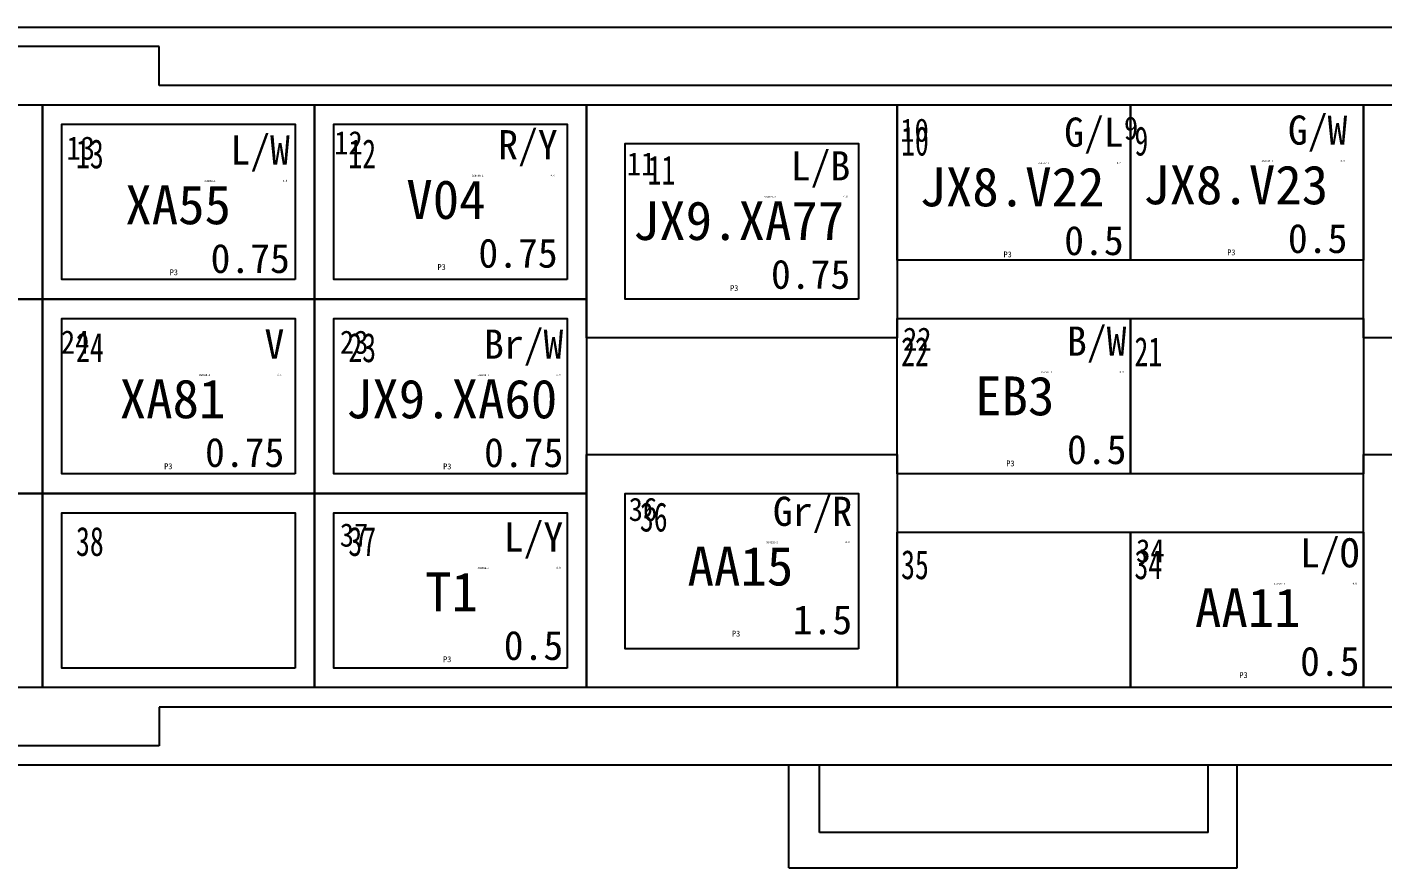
# Model space of a CAD drawing. Header units: millimetres. Extents: x -2653 to 6698, y -4403 to -42.
# Drawn here: x -398.7 to -328.9, y -1154.7 to -1111.4 of the extents above; entities that cross this region are included whole.
import ezdxf
from ezdxf.enums import TextEntityAlignment as Align

# ---------------------------------------------------------------- set-up
doc = ezdxf.new("R2010")
doc.units = ezdxf.units.MM
doc.header["$MEASUREMENT"] = 0
doc.layers.add('轮廓线', color=7, linetype='Continuous')
for name, color, linetype, plot in [('隐藏-剥皮长度', 2, 'Continuous', False), ('隐藏-加余量', 1, 'Continuous', False), ('隐藏-备注', 1, 'Continuous', False), ('隐藏-孔位', 1, 'Continuous', False), ('隐藏-对应端子', 2, 'Continuous', False), ('隐藏-规格', 1, 'Continuous', False), ('隐藏-辅助信息', 3, 'Continuous', False), ('隐藏-防水栓', 2, 'Continuous', False)]:
    doc.layers.add(name, color=color, linetype=linetype, plot=plot)
doc.styles.add('CL', font='', dxfattribs={"height": 2})
doc.styles.add('灯泡', font='', dxfattribs={"width": 0.7})
doc.styles.get('CL').set_extended_font_data('SimSun')
doc.styles.get('灯泡').set_extended_font_data('NSimSun')

# ---------------------------------------------------------------- blocks, each defined once
blk = doc.blocks.new('电线2')
at = {"layer": '轮廓线', "color": 7, "style": 'CL', "flags": 4}
for tag, p in [('颜色', (5.879, 2.803)), ('线径', (5.879, -2.776))]:
    blk.add_attdef(tag, text='', height=1.5, dxfattribs=at).set_placement(p, align=Align.MIDDLE_RIGHT)
blk.add_attdef('线号', text='', height=2, dxfattribs=at).set_placement((0.127, -0.016), align=Align.MIDDLE_CENTER)
at = {"layer": '隐藏-剥皮长度', "color": 2, "style": 'CL', "width": 0.9, "flags": 4}
blk.add_attdef('剥皮', text='', height=0.1, dxfattribs=at).set_placement((5.742, 1.222), align=Align.MIDDLE_RIGHT)
at = {"layer": '隐藏-加余量', "color": 1, "style": 'CL', "width": 0.9, "flags": 4}
blk.add_attdef('加余量', text='', height=0.1, dxfattribs=at).set_placement((5.742, 1.362), align=Align.MIDDLE_RIGHT)
at = {"layer": '隐藏-备注', "color": 1, "style": 'CL', "width": 0.9, "flags": 5}
blk.add_attdef('备注', text='', height=0.1, dxfattribs=at).set_placement((3.704, -1.38), align=Align.MIDDLE_CENTER)
at = {"layer": '隐藏-孔位', "color": 6, "style": 'CL', "width": 0.9, "flags": 4}
blk.add_attdef('孔位', text='', height=1.2, dxfattribs=at).set_placement((-5.625, 2.907), align=Align.MIDDLE_LEFT)
at = {"layer": '隐藏-对应端子', "color": 2, "style": 'CL', "width": 0.9, "flags": 4}
blk.add_attdef('对应簧片', text='', height=0.1, dxfattribs=at).set_placement((2.055, 1.208), align=Align.MIDDLE_RIGHT)
at = {"layer": '隐藏-规格', "color": 1, "style": 'CL', "width": 0.9, "flags": 5}
blk.add_attdef('规格', text='', height=0.2, dxfattribs=at).set_placement((5.742, -1.391), align=Align.MIDDLE_RIGHT)
at = {"layer": '隐藏-辅助信息', "color": 2, "style": 'CL', "width": 0.9, "flags": 5}
for tag, p in [('辅助', (3.704, 1.511)), ('标识管', (3.704, -1.138))]:
    blk.add_attdef(tag, text='', height=0.1, dxfattribs=at).set_placement(p, align=Align.MIDDLE_CENTER)
at = {"layer": '隐藏-辅助信息', "color": 3, "style": 'CL', "width": 0.9, "flags": 5}
for tag, p in [('编码', (3.704, 1.37)), ('供方编码', (3.704, 1.236))]:
    blk.add_attdef(tag, text='', height=0.1, dxfattribs=at).set_placement(p, align=Align.MIDDLE_CENTER)
for tag, p in [('线种', (2.055, -1.261)), ('工位', (2.055, -1.38))]:
    blk.add_attdef(tag, text='', height=0.1, dxfattribs=at).set_placement(p, align=Align.MIDDLE_RIGHT)
at = {"layer": '隐藏-辅助信息', "color": 1, "style": 'CL', "width": 0.9, "flags": 5}
blk.add_attdef('选项', text='', height=0.1, dxfattribs=at).set_placement((3.704, -1.261), align=Align.MIDDLE_CENTER)
at = {"layer": '隐藏-辅助信息', "color": 4, "style": 'CL', "width": 0.9, "flags": 4}
blk.add_attdef('位置', text='', height=0.3, dxfattribs=at).set_placement((-0.094, -3.491), align=Align.MIDDLE_CENTER)
at = {"layer": '隐藏-防水栓', "color": 2, "style": 'CL', "width": 0.9, "flags": 4}
blk.add_attdef('防水栓', text='', height=0.1, dxfattribs=at).set_placement((2.055, 1.362), align=Align.MIDDLE_RIGHT)
blk = doc.blocks.new('936409-1（出线）')
at = {"lineweight": -3}
for p, q in [((-75.421, 71.891), (122.579, 71.891)), ((-53.421, 70.892), (-69.421, 70.892)), ((-53.421, 68.892), (-53.421, 70.892)), ((31.579, 68.892), (-53.421, 68.892)), ((-52.421, 36.892), (-53.421, 36.892)), ((-53.421, 36.892), (-53.421, 34.892)), ((31.579, 36.892), (-52.421, 36.892)), ((-53.421, 34.892), (-69.421, 34.892)), ((122.579, 33.894), (-75.421, 33.894)), ((-20.999, 28.614), (-20.999, 33.894)), ((-19.421, 30.428), (-19.421, 33.894)), ((0.579, 30.428), (0.579, 33.894)), ((2.079, 28.614), (2.079, 33.894)), ((0.579, 30.428), (-19.421, 30.428)), ((-20.999, 28.614), (2.079, 28.614))]:
    blk.add_line(p, q, dxfattribs=at)
for points in [[(-59.421, 57.892), (-73.421, 57.892), (-73.421, 67.892), (-59.421, 67.892)], [(-45.421, 57.892), (-59.421, 57.892), (-59.421, 67.892), (-45.421, 67.892)], [(-31.421, 57.892), (-45.421, 57.892), (-45.421, 67.892), (-31.421, 67.892)], [(-15.421, 55.892), (-31.421, 55.892), (-31.421, 67.892), (-15.421, 67.892)], [(-3.421, 59.892), (-15.421, 59.892), (-15.421, 67.892), (-3.421, 67.892)], [(8.579, 59.892), (-3.421, 59.892), (-3.421, 67.892), (8.579, 67.892)], [(24.579, 55.892), (8.579, 55.892), (8.579, 67.892), (24.579, 67.892)], [(-46.421, 58.892), (-58.421, 58.892), (-58.421, 66.892), (-46.421, 66.892)], [(-32.421, 58.892), (-44.421, 58.892), (-44.421, 66.892), (-32.421, 66.892)], [(-17.421, 57.892), (-29.421, 57.892), (-29.421, 65.892), (-17.421, 65.892)], [(-59.421, 47.892), (-73.421, 47.892), (-73.421, 57.892), (-59.421, 57.892)], [(-45.421, 47.892), (-59.421, 47.892), (-59.421, 57.892), (-45.421, 57.892)], [(-31.421, 47.892), (-45.421, 47.892), (-45.421, 57.892), (-31.421, 57.892)], [(-46.421, 48.892), (-58.421, 48.892), (-58.421, 56.892), (-46.421, 56.892)], [(-32.421, 48.892), (-44.421, 48.892), (-44.421, 56.892), (-32.421, 56.892)], [(-3.421, 48.892), (-15.421, 48.892), (-15.421, 56.892), (-3.421, 56.892)], [(8.579, 48.892), (-3.421, 48.892), (-3.421, 56.892), (8.579, 56.892)], [(-15.421, 37.892), (-31.421, 37.892), (-31.421, 49.892), (-15.421, 49.892)], [(24.579, 37.892), (8.579, 37.892), (8.579, 49.892), (24.579, 49.892)], [(-59.421, 37.892), (-73.421, 37.892), (-73.421, 47.892), (-59.421, 47.892)], [(-45.421, 37.892), (-59.421, 37.892), (-59.421, 47.892), (-45.421, 47.892)], [(-31.421, 37.892), (-45.421, 37.892), (-45.421, 47.892), (-31.421, 47.892)], [(-17.421, 39.892), (-29.421, 39.892), (-29.421, 47.892), (-17.421, 47.892)], [(-46.421, 38.892), (-58.421, 38.892), (-58.421, 46.892), (-46.421, 46.892)], [(-32.421, 38.892), (-44.421, 38.892), (-44.421, 46.892), (-32.421, 46.892)], [(-3.421, 37.892), (-15.421, 37.892), (-15.421, 45.892), (-3.421, 45.892)], [(8.579, 37.892), (-3.421, 37.892), (-3.421, 45.892), (8.579, 45.892)]]:
    blk.add_lwpolyline(points, close=True, dxfattribs=at)
at = {"lineweight": -3, "char_height": 1.5, "attachment_point": 1, "style": '灯泡'}
for s, insert, width in [('10', (-15.224, 66.78), 1.06193), ('9', (-3.21, 66.78), 1.06193), ('13', (-57.698, 66.118), 3.34217), ('12', (-43.678, 66.118), 1.90406), ('11', (-28.275, 65.28), 1.06193), ('24', (-57.698, 56.146), 1.06193), ('23', (-43.678, 56.146), 5.20709), ('22', (-15.224, 55.937), 1.06193), ('21', (-3.21, 55.937), 1.06193), ('36', (-28.671, 47.425), 1.06193), ('38', (-57.698, 46.17), 1.06193), ('37', (-43.678, 46.17), 1.06193), ('35', (-15.224, 44.975), 1.06193), ('34', (-3.21, 44.975), 1.06193)]:
    blk.add_mtext(s, dxfattribs=dict(at, insert=insert, width=width))

msp = doc.modelspace()

# ---------------------------------------------------------------- block references
at = {"lineweight": -3}
msp.add_blockref('936409-1（出线）', (-338.437, -1183.284), dxfattribs=at)
ref = msp.add_blockref('电线2', (-348.079, -1119.602), dxfattribs=at)
ref.add_attrib('线号', 'JX8.V22', dxfattribs={"layer": '轮廓线', "color": 7, "height": 2, "style": 'CL'}).set_placement((-347.953, -1119.619), align=Align.MIDDLE_CENTER)
ref.add_attrib('线径', '0.5', dxfattribs={"layer": '轮廓线', "color": 7, "height": 1.5, "style": 'CL'}).set_placement((-342.201, -1122.378), align=Align.MIDDLE_RIGHT)
ref.add_attrib('颜色', 'G/L', dxfattribs={"layer": '轮廓线', "color": 7, "height": 1.5, "style": 'CL'}).set_placement((-342.201, -1116.799), align=Align.MIDDLE_RIGHT)
ref.add_attrib('孔位', '10', dxfattribs={"layer": '隐藏-孔位', "color": 6, "height": 1.2, "style": 'CL', "width": 0.9}).set_placement((-353.704, -1116.695), align=Align.MIDDLE_LEFT)
ref.add_attrib('剥皮', '4.0', dxfattribs={"layer": '隐藏-剥皮长度', "color": 2, "height": 0.1, "style": 'CL', "width": 0.9}).set_placement((-342.338, -1118.381), align=Align.MIDDLE_RIGHT)
ref.add_attrib('对应簧片', '353537-1', dxfattribs={"layer": '隐藏-对应端子', "color": 2, "height": 0.1, "style": 'CL', "width": 0.9}).set_placement((-346.024, -1118.394), align=Align.MIDDLE_RIGHT)
ref.add_attrib('位置', 'P3', dxfattribs={"layer": '隐藏-辅助信息', "color": 4, "height": 0.3, "style": 'CL', "width": 0.9}).set_placement((-348.174, -1123.093), align=Align.MIDDLE_CENTER)
ref = msp.add_blockref('电线2', (-336.564, -1119.497), dxfattribs=at)
ref.add_attrib('线号', 'JX8.V23', dxfattribs={"layer": '轮廓线', "color": 7, "height": 2, "style": 'CL'}).set_placement((-336.437, -1119.513), align=Align.MIDDLE_CENTER)
ref.add_attrib('线径', '0.5', dxfattribs={"layer": '轮廓线', "color": 7, "height": 1.5, "style": 'CL'}).set_placement((-330.686, -1122.272), align=Align.MIDDLE_RIGHT)
ref.add_attrib('颜色', 'G/W', dxfattribs={"layer": '轮廓线', "color": 7, "height": 1.5, "style": 'CL'}).set_placement((-330.686, -1116.693), align=Align.MIDDLE_RIGHT)
ref.add_attrib('孔位', '9', dxfattribs={"layer": '隐藏-孔位', "color": 6, "height": 1.2, "style": 'CL', "width": 0.9}).set_placement((-342.189, -1116.59), align=Align.MIDDLE_LEFT)
ref.add_attrib('剥皮', '4.0', dxfattribs={"layer": '隐藏-剥皮长度', "color": 2, "height": 0.1, "style": 'CL', "width": 0.9}).set_placement((-330.822, -1118.275), align=Align.MIDDLE_RIGHT)
ref.add_attrib('对应簧片', '353537-1', dxfattribs={"layer": '隐藏-对应端子', "color": 2, "height": 0.1, "style": 'CL', "width": 0.9}).set_placement((-334.509, -1118.288), align=Align.MIDDLE_RIGHT)
ref.add_attrib('位置', 'P3', dxfattribs={"layer": '隐藏-辅助信息', "color": 4, "height": 0.3, "style": 'CL', "width": 0.9}).set_placement((-336.659, -1122.987), align=Align.MIDDLE_CENTER)
ref = msp.add_blockref('电线2', (-377.219, -1120.25), dxfattribs=at)
ref.add_attrib('线号', 'V04', dxfattribs={"layer": '轮廓线', "color": 7, "height": 2, "style": 'CL'}).set_placement((-377.092, -1120.267), align=Align.MIDDLE_CENTER)
ref.add_attrib('线径', '0.75', dxfattribs={"layer": '轮廓线', "color": 7, "height": 1.5, "style": 'CL'}).set_placement((-371.34, -1123.026), align=Align.MIDDLE_RIGHT)
ref.add_attrib('颜色', 'R/Y', dxfattribs={"layer": '轮廓线', "color": 7, "height": 1.5, "style": 'CL'}).set_placement((-371.34, -1117.447), align=Align.MIDDLE_RIGHT)
ref.add_attrib('孔位', '12', dxfattribs={"layer": '隐藏-孔位', "color": 6, "height": 1.2, "style": 'CL', "width": 0.9}).set_placement((-382.844, -1117.343), align=Align.MIDDLE_LEFT)
ref.add_attrib('剥皮', '4.0', dxfattribs={"layer": '隐藏-剥皮长度', "color": 2, "height": 0.1, "style": 'CL', "width": 0.9}).set_placement((-371.477, -1119.029), align=Align.MIDDLE_RIGHT)
ref.add_attrib('对应簧片', '368088-1', dxfattribs={"layer": '隐藏-对应端子', "color": 2, "height": 0.1, "style": 'CL', "width": 0.9}).set_placement((-375.163, -1119.042), align=Align.MIDDLE_RIGHT)
ref.add_attrib('位置', 'P3', dxfattribs={"layer": '隐藏-辅助信息', "color": 4, "height": 0.3, "style": 'CL', "width": 0.9}).set_placement((-377.313, -1123.741), align=Align.MIDDLE_CENTER)
ref = msp.add_blockref('电线2', (-391.004, -1120.523), dxfattribs=at)
ref.add_attrib('线号', 'XA55', dxfattribs={"layer": '轮廓线', "color": 7, "height": 2, "style": 'CL'}).set_placement((-390.877, -1120.54), align=Align.MIDDLE_CENTER)
ref.add_attrib('线径', '0.75', dxfattribs={"layer": '轮廓线', "color": 7, "height": 1.5, "style": 'CL'}).set_placement((-385.125, -1123.299), align=Align.MIDDLE_RIGHT)
ref.add_attrib('颜色', 'L/W', dxfattribs={"layer": '轮廓线', "color": 7, "height": 1.5, "style": 'CL'}).set_placement((-385.125, -1117.72), align=Align.MIDDLE_RIGHT)
ref.add_attrib('孔位', '13', dxfattribs={"layer": '隐藏-孔位', "color": 6, "height": 1.2, "style": 'CL', "width": 0.9}).set_placement((-396.628, -1117.617), align=Align.MIDDLE_LEFT)
ref.add_attrib('剥皮', '4.0', dxfattribs={"layer": '隐藏-剥皮长度', "color": 2, "height": 0.1, "style": 'CL', "width": 0.9}).set_placement((-385.262, -1119.302), align=Align.MIDDLE_RIGHT)
ref.add_attrib('对应簧片', '368088-1', dxfattribs={"layer": '隐藏-对应端子', "color": 2, "height": 0.1, "style": 'CL', "width": 0.9}).set_placement((-388.948, -1119.315), align=Align.MIDDLE_RIGHT)
ref.add_attrib('位置', 'P3', dxfattribs={"layer": '隐藏-辅助信息', "color": 4, "height": 0.3, "style": 'CL', "width": 0.9}).set_placement((-391.098, -1124.014), align=Align.MIDDLE_CENTER)
ref = msp.add_blockref('电线2', (-362.156, -1121.338), dxfattribs=at)
ref.add_attrib('线号', 'JX9.XA77', dxfattribs={"layer": '轮廓线', "color": 7, "height": 2, "style": 'CL'}).set_placement((-362.029, -1121.354), align=Align.MIDDLE_CENTER)
ref.add_attrib('线径', '0.75', dxfattribs={"layer": '轮廓线', "color": 7, "height": 1.5, "style": 'CL'}).set_placement((-356.277, -1124.114), align=Align.MIDDLE_RIGHT)
ref.add_attrib('颜色', 'L/B', dxfattribs={"layer": '轮廓线', "color": 7, "height": 1.5, "style": 'CL'}).set_placement((-356.277, -1118.535), align=Align.MIDDLE_RIGHT)
ref.add_attrib('孔位', '11', dxfattribs={"layer": '隐藏-孔位', "color": 6, "height": 1.2, "style": 'CL', "width": 0.9}).set_placement((-367.781, -1118.431), align=Align.MIDDLE_LEFT)
ref.add_attrib('剥皮', '4.0', dxfattribs={"layer": '隐藏-剥皮长度', "color": 2, "height": 0.1, "style": 'CL', "width": 0.9}).set_placement((-356.414, -1120.117), align=Align.MIDDLE_RIGHT)
ref.add_attrib('对应簧片', '964132-2', dxfattribs={"layer": '隐藏-对应端子', "color": 2, "height": 0.1, "style": 'CL', "width": 0.9}).set_placement((-360.101, -1120.13), align=Align.MIDDLE_RIGHT)
ref.add_attrib('位置', 'P3', dxfattribs={"layer": '隐藏-辅助信息', "color": 4, "height": 0.3, "style": 'CL', "width": 0.9}).set_placement((-362.25, -1124.829), align=Align.MIDDLE_CENTER)
ref = msp.add_blockref('电线2', (-391.29, -1130.509), dxfattribs=at)
ref.add_attrib('线号', 'XA81', dxfattribs={"layer": '轮廓线', "color": 7, "height": 2, "style": 'CL'}).set_placement((-391.163, -1130.525), align=Align.MIDDLE_CENTER)
ref.add_attrib('线径', '0.75', dxfattribs={"layer": '轮廓线', "color": 7, "height": 1.5, "style": 'CL'}).set_placement((-385.411, -1133.284), align=Align.MIDDLE_RIGHT)
ref.add_attrib('颜色', 'V', dxfattribs={"layer": '轮廓线', "color": 7, "height": 1.5, "style": 'CL'}).set_placement((-385.411, -1127.705), align=Align.MIDDLE_RIGHT)
ref.add_attrib('孔位', '24', dxfattribs={"layer": '隐藏-孔位', "color": 6, "height": 1.2, "style": 'CL', "width": 0.9}).set_placement((-396.914, -1127.602), align=Align.MIDDLE_LEFT)
ref.add_attrib('剥皮', '4.0', dxfattribs={"layer": '隐藏-剥皮长度', "color": 2, "height": 0.1, "style": 'CL', "width": 0.9}).set_placement((-385.548, -1129.287), align=Align.MIDDLE_RIGHT)
ref.add_attrib('对应簧片', '368088-1', dxfattribs={"layer": '隐藏-对应端子', "color": 2, "height": 0.1, "style": 'CL', "width": 0.9}).set_placement((-389.234, -1129.3), align=Align.MIDDLE_RIGHT)
ref.add_attrib('位置', 'P3', dxfattribs={"layer": '隐藏-辅助信息', "color": 4, "height": 0.3, "style": 'CL', "width": 0.9}).set_placement((-391.384, -1133.999), align=Align.MIDDLE_CENTER)
ref = msp.add_blockref('电线2', (-376.926, -1130.515), dxfattribs=at)
ref.add_attrib('线号', 'JX9.XA60', dxfattribs={"layer": '轮廓线', "color": 7, "height": 2, "style": 'CL'}).set_placement((-376.799, -1130.531), align=Align.MIDDLE_CENTER)
ref.add_attrib('线径', '0.75', dxfattribs={"layer": '轮廓线', "color": 7, "height": 1.5, "style": 'CL'}).set_placement((-371.048, -1133.29), align=Align.MIDDLE_RIGHT)
ref.add_attrib('颜色', 'Br/W', dxfattribs={"layer": '轮廓线', "color": 7, "height": 1.5, "style": 'CL'}).set_placement((-371.048, -1127.711), align=Align.MIDDLE_RIGHT)
ref.add_attrib('孔位', '23', dxfattribs={"layer": '隐藏-孔位', "color": 6, "height": 1.2, "style": 'CL', "width": 0.9}).set_placement((-382.551, -1127.608), align=Align.MIDDLE_LEFT)
ref.add_attrib('剥皮', '4.0', dxfattribs={"layer": '隐藏-剥皮长度', "color": 2, "height": 0.1, "style": 'CL', "width": 0.9}).set_placement((-371.185, -1129.293), align=Align.MIDDLE_RIGHT)
ref.add_attrib('对应簧片', '368088-1', dxfattribs={"layer": '隐藏-对应端子', "color": 2, "height": 0.1, "style": 'CL', "width": 0.9}).set_placement((-374.871, -1129.306), align=Align.MIDDLE_RIGHT)
ref.add_attrib('位置', 'P3', dxfattribs={"layer": '隐藏-辅助信息', "color": 4, "height": 0.3, "style": 'CL', "width": 0.9}).set_placement((-377.021, -1134.005), align=Align.MIDDLE_CENTER)
ref = msp.add_blockref('电线2', (-347.937, -1130.36), dxfattribs=at)
ref.add_attrib('线号', 'EB3', dxfattribs={"layer": '轮廓线', "color": 7, "height": 2, "style": 'CL'}).set_placement((-347.81, -1130.376), align=Align.MIDDLE_CENTER)
ref.add_attrib('线径', '0.5', dxfattribs={"layer": '轮廓线', "color": 7, "height": 1.5, "style": 'CL'}).set_placement((-342.058, -1133.136), align=Align.MIDDLE_RIGHT)
ref.add_attrib('颜色', 'B/W', dxfattribs={"layer": '轮廓线', "color": 7, "height": 1.5, "style": 'CL'}).set_placement((-342.058, -1127.556), align=Align.MIDDLE_RIGHT)
ref.add_attrib('孔位', '22', dxfattribs={"layer": '隐藏-孔位', "color": 6, "height": 1.2, "style": 'CL', "width": 0.9}).set_placement((-353.562, -1127.453), align=Align.MIDDLE_LEFT)
ref.add_attrib('剥皮', '4.0', dxfattribs={"layer": '隐藏-剥皮长度', "color": 2, "height": 0.1, "style": 'CL', "width": 0.9}).set_placement((-342.195, -1129.138), align=Align.MIDDLE_RIGHT)
ref.add_attrib('对应簧片', '353537-1', dxfattribs={"layer": '隐藏-对应端子', "color": 2, "height": 0.1, "style": 'CL', "width": 0.9}).set_placement((-345.882, -1129.152), align=Align.MIDDLE_RIGHT)
ref.add_attrib('位置', 'P3', dxfattribs={"layer": '隐藏-辅助信息', "color": 4, "height": 0.3, "style": 'CL', "width": 0.9}).set_placement((-348.031, -1133.85), align=Align.MIDDLE_CENTER)
ref = msp.add_blockref('电线2', (-362.059, -1139.121), dxfattribs=at)
ref.add_attrib('线号', 'AA15', dxfattribs={"layer": '轮廓线', "color": 7, "height": 2, "style": 'CL'}).set_placement((-361.932, -1139.137), align=Align.MIDDLE_CENTER)
ref.add_attrib('线径', '1.5', dxfattribs={"layer": '轮廓线', "color": 7, "height": 1.5, "style": 'CL'}).set_placement((-356.18, -1141.896), align=Align.MIDDLE_RIGHT)
ref.add_attrib('颜色', 'Gr/R', dxfattribs={"layer": '轮廓线', "color": 7, "height": 1.5, "style": 'CL'}).set_placement((-356.18, -1136.317), align=Align.MIDDLE_RIGHT)
ref.add_attrib('孔位', '36', dxfattribs={"layer": '隐藏-孔位', "color": 6, "height": 1.2, "style": 'CL', "width": 0.9}).set_placement((-367.684, -1136.214), align=Align.MIDDLE_LEFT)
ref.add_attrib('剥皮', '4.0', dxfattribs={"layer": '隐藏-剥皮长度', "color": 2, "height": 0.1, "style": 'CL', "width": 0.9}).set_placement((-356.317, -1137.899), align=Align.MIDDLE_RIGHT)
ref.add_attrib('对应簧片', '964133-2', dxfattribs={"layer": '隐藏-对应端子', "color": 2, "height": 0.1, "style": 'CL', "width": 0.9}).set_placement((-360.004, -1137.912), align=Align.MIDDLE_RIGHT)
ref.add_attrib('位置', 'P3', dxfattribs={"layer": '隐藏-辅助信息', "color": 4, "height": 0.3, "style": 'CL', "width": 0.9}).set_placement((-362.153, -1142.611), align=Align.MIDDLE_CENTER)
ref = msp.add_blockref('电线2', (-376.932, -1140.443), dxfattribs=at)
ref.add_attrib('线号', 'T1', dxfattribs={"layer": '轮廓线', "color": 7, "height": 2, "style": 'CL'}).set_placement((-376.805, -1140.459), align=Align.MIDDLE_CENTER)
ref.add_attrib('线径', '0.5', dxfattribs={"layer": '轮廓线', "color": 7, "height": 1.5, "style": 'CL'}).set_placement((-371.053, -1143.218), align=Align.MIDDLE_RIGHT)
ref.add_attrib('颜色', 'L/Y', dxfattribs={"layer": '轮廓线', "color": 7, "height": 1.5, "style": 'CL'}).set_placement((-371.053, -1137.639), align=Align.MIDDLE_RIGHT)
ref.add_attrib('孔位', '37', dxfattribs={"layer": '隐藏-孔位', "color": 6, "height": 1.2, "style": 'CL', "width": 0.9}).set_placement((-382.557, -1137.536), align=Align.MIDDLE_LEFT)
ref.add_attrib('剥皮', '4.0', dxfattribs={"layer": '隐藏-剥皮长度', "color": 2, "height": 0.1, "style": 'CL', "width": 0.9}).set_placement((-371.19, -1139.221), align=Align.MIDDLE_RIGHT)
ref.add_attrib('对应簧片', '368088-1', dxfattribs={"layer": '隐藏-对应端子', "color": 2, "height": 0.1, "style": 'CL', "width": 0.9}).set_placement((-374.876, -1139.234), align=Align.MIDDLE_RIGHT)
ref.add_attrib('位置', 'P3', dxfattribs={"layer": '隐藏-辅助信息', "color": 4, "height": 0.3, "style": 'CL', "width": 0.9}).set_placement((-377.026, -1143.933), align=Align.MIDDLE_CENTER)
ref = msp.add_blockref('电线2', (-335.938, -1141.256), dxfattribs=at)
ref.add_attrib('线号', 'AA11', dxfattribs={"layer": '轮廓线', "color": 7, "height": 2, "style": 'CL'}).set_placement((-335.811, -1141.273), align=Align.MIDDLE_CENTER)
ref.add_attrib('线径', '0.5', dxfattribs={"layer": '轮廓线', "color": 7, "height": 1.5, "style": 'CL'}).set_placement((-330.059, -1144.032), align=Align.MIDDLE_RIGHT)
ref.add_attrib('颜色', 'L/O', dxfattribs={"layer": '轮廓线', "color": 7, "height": 1.5, "style": 'CL'}).set_placement((-330.059, -1138.453), align=Align.MIDDLE_RIGHT)
ref.add_attrib('孔位', '34', dxfattribs={"layer": '隐藏-孔位', "color": 6, "height": 1.2, "style": 'CL', "width": 0.9}).set_placement((-341.563, -1138.349), align=Align.MIDDLE_LEFT)
ref.add_attrib('剥皮', '4.0', dxfattribs={"layer": '隐藏-剥皮长度', "color": 2, "height": 0.1, "style": 'CL', "width": 0.9}).set_placement((-330.196, -1140.035), align=Align.MIDDLE_RIGHT)
ref.add_attrib('对应簧片', '353537-1', dxfattribs={"layer": '隐藏-对应端子', "color": 2, "height": 0.1, "style": 'CL', "width": 0.9}).set_placement((-333.882, -1140.048), align=Align.MIDDLE_RIGHT)
ref.add_attrib('位置', 'P3', dxfattribs={"layer": '隐藏-辅助信息', "color": 4, "height": 0.3, "style": 'CL', "width": 0.9}).set_placement((-336.032, -1144.747), align=Align.MIDDLE_CENTER)

doc.saveas('drawing.dxf')
